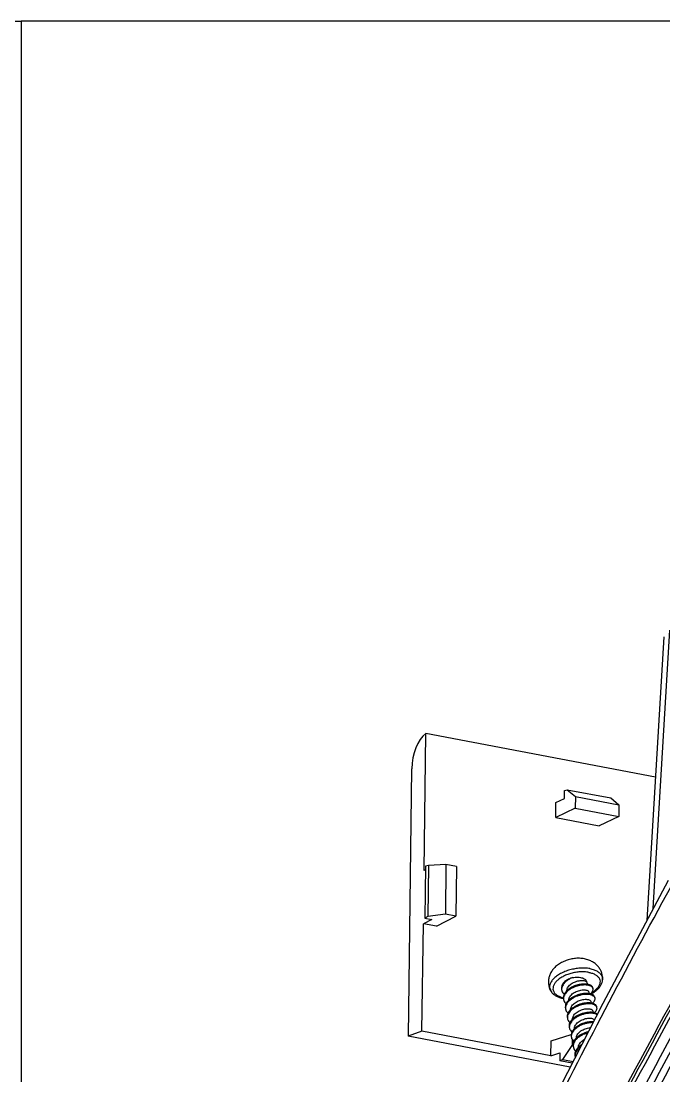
# Model space of a CAD drawing. Header units: millimetres. Extents: x -2947 to 97, y -3022 to 322.
# Drawn here: x -2052.6 to -1990.5, y -2158.4 to -2056.5 of the extents above; entities that cross this region are included whole.
import ezdxf

# ---------------------------------------------------------------- set-up
doc = ezdxf.new("R2010")
doc.units = ezdxf.units.MM
doc.layers.get('0').update_dxf_attribs({"linetype": 'CONTINUOUS'})
doc.layers.get('Defpoints').update_dxf_attribs({"linetype": 'CONTINUOUS'})

msp = doc.modelspace()

# ---------------------------------------------------------------- linework, layer by layer
at = {"color": 7}
for p, q in [((-1991.48, -2142.26), (-1989.87, -2115.36)), ((-1990.46, -2116), (-1992.09, -2143.42)), ((-1990.46, -2116), (-1990.46, -2116)), ((-2013.63, -2138.57), (-2013.46, -2125.33)), ((-1991.27, -2129.55), (-2013.46, -2125.33)), ((-2014.84, -2128.74), (-2015.18, -2154.6)), ((-2000.08, -2131.63), (-2000.07, -2130.86)), ((-2000.07, -2130.86), (-1999.8, -2130.77)), ((-1999.8, -2130.77), (-1995.6, -2131.57)), ((-1999.8, -2130.77), (-1999.01, -2131.44)), ((-2000.91, -2133.46), (-2000.9, -2132.02)), ((-2000.9, -2132.02), (-2000.08, -2131.63)), ((-1999.01, -2131.44), (-1999.02, -2132.55)), ((-1999.01, -2131.44), (-1994.8, -2132.24)), ((-1995.6, -2131.57), (-1994.8, -2132.24)), ((-1994.8, -2132.24), (-1994.82, -2133.35)), ((-1999.02, -2132.55), (-2000.91, -2133.46)), ((-1999.02, -2132.55), (-1994.82, -2133.35)), ((-2000.91, -2133.46), (-1996.71, -2134.26)), ((-1994.82, -2133.35), (-1996.71, -2134.26)), ((-2013.5, -2138.17), (-2013.57, -2143.18)), ((-2013.21, -2138.09), (-2013.5, -2138.17)), ((-2013.21, -2138.09), (-2013.28, -2143.04)), ((-2011.52, -2137.99), (-2013.21, -2138.09)), ((-2011.52, -2137.99), (-2011.58, -2142.8)), ((-2010.5, -2138.19), (-2011.52, -2137.99)), ((-2010.5, -2138.19), (-2010.56, -2142.99)), ((-2013.51, -2138.53), (-2013.63, -2138.57)), ((-1990.03, -2139.54), (-1996.36, -2151.44)), ((-2012.9, -2143.31), (-2013.7, -2143.72)), ((-2013.28, -2143.04), (-2013.57, -2143.18)), ((-2013.57, -2143.18), (-2012.9, -2143.31)), ((-2011.58, -2142.8), (-2013.28, -2143.04)), ((-2012.44, -2143.96), (-2010.56, -2142.99)), ((-2010.56, -2142.99), (-2011.58, -2142.8)), ((-2013.84, -2154.12), (-2013.7, -2143.72)), ((-2012.44, -2143.96), (-2013.7, -2143.72)), ((-1997.93, -2149.34), (-1997.88, -2149.46)), ((-1997.88, -2149.46), (-1997.86, -2149.58)), ((-2000.35, -2150.08), (-2000.33, -2150.17)), ((-1997.7, -2150.34), (-1997.67, -2150.49)), ((-1997.3, -2150.02), (-1997.32, -2149.93)), ((-1996.36, -2151.44), (-2002.44, -2163.29)), ((-2000.16, -2150.99), (-2000.15, -2151.08)), ((-1997.52, -2151.25), (-1997.49, -2151.4)), ((-1997.11, -2150.93), (-1997.13, -2150.84)), ((-1999.98, -2151.9), (-1999.96, -2151.99)), ((-1997.33, -2152.16), (-1997.3, -2152.31)), ((-1996.93, -2151.85), (-1996.95, -2151.75)), ((-1999.79, -2152.81), (-1999.77, -2152.9)), ((-1999.6, -2153.72), (-1999.59, -2153.82)), ((-2013.84, -2154.12), (-2015.18, -2154.6)), ((-1999.51, -2157.58), (-2015.18, -2154.6)), ((-2001.37, -2156.49), (-2013.84, -2154.12)), ((-2001.35, -2155.04), (-1999.42, -2154.43)), ((-1999.42, -2154.63), (-1999.4, -2154.73)), ((-2001.37, -2156.49), (-2001.35, -2155.04)), ((-2000.22, -2156.84), (-1999.33, -2155.51)), ((-1999.32, -2154.92), (-1999.33, -2155.51)), ((-1999.33, -2155.51), (-1999.23, -2155.52)), ((-1999.23, -2155.55), (-1999.21, -2155.64)), ((-2001.37, -2156.49), (-2000.5, -2156.21)), ((-2000.5, -2156.21), (-2000.51, -2156.98)), ((-1999.05, -2156.46), (-1999.03, -2156.55)), ((-2000.22, -2156.84), (-2000.51, -2156.98)), ((-1999.32, -2157.2), (-2000.51, -2156.98)), ((-2000.22, -2156.84), (-1999.23, -2157.03))]:
    msp.add_line(p, q, dxfattribs=at)
for centre, radius, start, end in [((-1999.73, -2150.05), 0.618, 178.3879, 182.6287), ((-1999.73, -2150.05), 0.613, 182.6149, 191.4737), ((-1997.58, -2150.08), 0.283, 11.2557, 20.1198), ((-1999.62, -2147.94), 3.06, 259.2323, 259.7344), ((-1999.54, -2150.96), 0.614, 179.2277, 182.6293), ((-1999.54, -2150.96), 0.613, 182.6212, 191.4899), ((-1997.4, -2150.99), 0.292, 21.4729, 29.3059), ((-1997.39, -2150.99), 0.286, 11.2996, 21.3326), ((-1999.36, -2151.87), 0.61, 180.0705, 182.6247), ((-1999.36, -2151.87), 0.612, 182.6232, 191.5095), ((-1997.21, -2151.91), 0.292, 22.6643, 29.1766), ((-1997.21, -2151.9), 0.289, 11.3608, 22.5435), ((-1999.18, -2152.78), 0.606, 180.9163, 182.6146), ((-1999.17, -2152.78), 0.61, 182.6198, 191.5315), ((-1999, -2153.69), 0.597, 182.706, 184.5331), ((-1999, -2153.69), 0.6, 184.5543, 191.6191), ((-1998.61, -2155.52), 0.613, 182.5965, 191.453), ((-1997.78, -2156.01), 1.6, 134.401, 134.7472), ((-1998.44, -2156.43), 0.6, 182.1157, 182.5906), ((-1998.43, -2156.43), 0.607, 182.606, 191.5666)]:
    msp.add_arc(centre, radius, start, end, dxfattribs=at)
for centre, major_axis, ratio, start_param, end_param in [((-2013.23, -2128.06), (-0.55, -2.95), 0.512028, -2.645664, -1.242316), ((-1377.84, -2242.92), (-625.64, -491.47), 0.653767, -1.014152, -0.950256)]:
    msp.add_ellipse(centre, major_axis=major_axis, ratio=ratio, start_param=start_param, end_param=end_param, dxfattribs=at)
for points, start_tangent, end_tangent in [([(-2002.5, -2164.39), (-1996.52, -2152.76), (-1990.21, -2140.93), (-1983.56, -2128.91)], (0.450966, 0.892541), (0.490494, 0.871445)), ([(-2002.88, -2176.4), (-1995.89, -2162.84), (-1988.61, -2149.29), (-1981.05, -2135.78)], (0.450627, 0.892713), (0.495339, 0.8687)), ([(-2002.63, -2176.43), (-1995.63, -2162.86), (-1988.35, -2149.32), (-1980.79, -2135.82)], (0.450931, 0.892559), (0.495617, 0.868541)), ([(-1980.61, -2136.16), (-1988.16, -2149.67), (-1995.44, -2163.2), (-2002.44, -2176.76)], (-0.495607, -0.868547), (-0.450931, -0.892559)), ([(-1979.62, -2136.37), (-1987.17, -2149.86), (-1994.43, -2163.38), (-2001.42, -2176.92)], (-0.495434, -0.868646), (-0.450695, -0.892678)), ([(-1979.25, -2137.04), (-1986.79, -2150.53), (-1994.06, -2164.05), (-2001.04, -2177.59)], (-0.495434, -0.868646), (-0.450695, -0.892678)), ([(-2000.43, -2177.87), (-1993.45, -2164.34), (-1986.19, -2150.84), (-1978.65, -2137.36)], (0.450695, 0.892678), (0.495434, 0.868646)), ([(-1992.08, -2143.41), (-1992, -2143.16), (-1991.95, -2143.08)], (0.099228, 0.995065), (0.622488, 0.78263)), ([(-1998.14, -2147.12), (-1998.62, -2147.07), (-1999.11, -2147.09), (-1999.58, -2147.18), (-2000.03, -2147.33), (-2000.46, -2147.54), (-2000.84, -2147.8), (-2001.15, -2148.11), (-2001.37, -2148.43), (-2001.51, -2148.76), (-2001.6, -2149.11), (-2001.61, -2149.46), (-2001.56, -2149.82), (-2001.43, -2150.17)], (-0.982391, 0.186837), (0.439733, -0.898128)), ([(-1996.38, -2149.14), (-1996.4, -2148.81), (-1996.47, -2148.48), (-1996.6, -2148.18), (-1996.79, -2147.89), (-1997.04, -2147.63), (-1997.35, -2147.41), (-1997.72, -2147.24), (-1998.14, -2147.12)], (0.051889, 0.998653), (-0.982391, 0.186837)), ([(-1997.61, -2148.07), (-1998.06, -2148.02), (-1998.55, -2148.02), (-1999.05, -2148.08), (-1999.55, -2148.19), (-2000.02, -2148.35), (-2000.45, -2148.55), (-2000.83, -2148.79), (-2001.13, -2149.05), (-2001.35, -2149.33), (-2001.48, -2149.62), (-2001.5, -2149.9), (-2001.43, -2150.16), (-2001.43, -2150.17)], (-0.982391, 0.186837), (0.439028, -0.898474)), ([(-1997.72, -2148.43), (-1998.12, -2148.38), (-1998.55, -2148.38), (-1999, -2148.43), (-1999.44, -2148.53), (-1999.86, -2148.67), (-2000.24, -2148.85), (-2000.58, -2149.06), (-2000.84, -2149.29), (-2001.04, -2149.54), (-2001.15, -2149.8), (-2001.18, -2150.04), (-2001.11, -2150.28), (-2000.97, -2150.49), (-2000.74, -2150.66), (-2000.44, -2150.8), (-2000.18, -2150.88)], (-0.982391, 0.186837), (0.975403, -0.220431)), ([(-1997.72, -2148.43), (-1997.36, -2148.52), (-1997.07, -2148.66), (-1996.84, -2148.84), (-1996.69, -2149.05), (-1996.63, -2149.28), (-1996.66, -2149.53), (-1996.77, -2149.78), (-1996.96, -2150.03), (-1997.23, -2150.27), (-1997.48, -2150.43)], (0.982391, -0.186837), (-0.863214, -0.504838)), ([(-1997.61, -2148.07), (-1997.21, -2148.18), (-1996.87, -2148.34), (-1996.62, -2148.54), (-1996.45, -2148.78), (-1996.38, -2149.04), (-1996.38, -2149.14)], (0.982391, -0.186837), (-0.052851, -0.998602)), ([(-2000.08, -2149.34), (-2000.23, -2149.54), (-2000.33, -2149.74), (-2000.36, -2149.95), (-2000.35, -2150.08)], (-0.687805, -0.725896), (0.199501, -0.979898)), ([(-1999.3, -2148.94), (-1999.58, -2149.07), (-1999.84, -2149.24), (-2000.05, -2149.42), (-2000.2, -2149.62), (-2000.31, -2149.82), (-2000.34, -2150.03)], (-0.925577, -0.37856), (-0.028147, -0.999604)), ([(-1999.3, -2148.94), (-1999.42, -2148.98), (-1999.53, -2149.02), (-1999.64, -2149.07), (-1999.75, -2149.12), (-1999.86, -2149.18), (-1999.97, -2149.25), (-2000.08, -2149.34)], (-0.958214, -0.286051), (-0.758401, -0.651788)), ([(-1997.32, -2149.93), (-1997.33, -2149.88), (-1997.42, -2149.76), (-1997.56, -2149.66), (-1997.75, -2149.6), (-1997.99, -2149.56), (-1998.27, -2149.56), (-1998.56, -2149.59), (-1998.86, -2149.66), (-1999.16, -2149.77), (-1999.44, -2149.91), (-1999.69, -2150.07), (-1999.88, -2150.24)], (-0.197011, 0.980401), (-0.6924, -0.721514)), ([(-1999.85, -2150.21), (-1999.84, -2150.15), (-1999.8, -2149.99), (-1999.71, -2149.83), (-1999.58, -2149.68), (-1999.41, -2149.54), (-1999.21, -2149.42), (-1999, -2149.33), (-1998.77, -2149.26), (-1998.55, -2149.22), (-1998.35, -2149.21)], (-0.015913, 0.999873), (0.999683, -0.025186)), ([(-1997.33, -2149.94), (-1997.39, -2149.86), (-1997.53, -2149.76), (-1997.72, -2149.69), (-1997.96, -2149.65), (-1998.23, -2149.65), (-1998.53, -2149.68), (-1998.83, -2149.75), (-1999.13, -2149.86), (-1999.41, -2149.99), (-1999.66, -2150.16), (-1999.83, -2150.3)], (-0.489764, 0.871855), (-0.714401, -0.699736)), ([(-1999.3, -2148.94), (-1999.03, -2148.9), (-1998.77, -2148.9), (-1998.53, -2148.92), (-1998.33, -2148.97), (-1998.17, -2149.04), (-1998.04, -2149.13), (-1997.96, -2149.23), (-1997.93, -2149.34)], (0.983268, 0.182165), (0.07985, -0.996807)), ([(-1998.35, -2149.21), (-1998.17, -2149.23), (-1998.03, -2149.27), (-1997.93, -2149.34)], (0.999683, -0.025186), (0.661245, -0.75017)), ([(-1997.53, -2150.52), (-1997.33, -2150.41), (-1997.01, -2150.19), (-1996.75, -2149.94), (-1996.55, -2149.67), (-1996.43, -2149.4), (-1996.38, -2149.14)], (0.886979, 0.461809), (0.051889, 0.998653)), ([(-2001.43, -2150.17), (-2001.29, -2150.38), (-2001.1, -2150.57), (-2000.84, -2150.73), (-2000.54, -2150.86), (-2000.19, -2150.95)], (0.439733, -0.898128), (0.982391, -0.186837)), ([(-2000.33, -2150.17), (-2000.32, -2150.23), (-2000.23, -2150.41), (-2000.09, -2150.55)], (0.199255, -0.979948), (0.756284, -0.654243)), ([(-1999.88, -2150.24), (-1999.89, -2150.26), (-2000.05, -2150.46), (-2000.14, -2150.66), (-2000.18, -2150.87), (-2000.16, -2150.99)], (-0.6924, -0.721514), (0.199635, -0.97987)), ([(-1999.83, -2150.3), (-1999.87, -2150.34), (-2000.02, -2150.54), (-2000.12, -2150.74), (-2000.16, -2150.95)], (-0.714401, -0.699736), (-0.0135, -0.999909)), ([(-1997.13, -2150.84), (-1997.15, -2150.79), (-1997.23, -2150.67), (-1997.38, -2150.57), (-1997.57, -2150.51), (-1997.81, -2150.47), (-1998.09, -2150.47), (-1998.38, -2150.51), (-1998.69, -2150.58), (-1998.98, -2150.69), (-1999.26, -2150.82), (-1999.51, -2150.99), (-1999.7, -2151.16)], (-0.197642, 0.980274), (-0.692199, -0.721707)), ([(-1999.66, -2151.12), (-1999.66, -2151.07), (-1999.62, -2150.91), (-1999.53, -2150.75), (-1999.4, -2150.59), (-1999.23, -2150.45), (-1999.03, -2150.33), (-1998.81, -2150.24), (-1998.59, -2150.17), (-1998.37, -2150.13), (-1998.16, -2150.12)], (-0.017277, 0.999851), (0.999683, -0.025186)), ([(-1997.14, -2150.85), (-1997.21, -2150.77), (-1997.35, -2150.67), (-1997.55, -2150.6), (-1997.79, -2150.56), (-1998.06, -2150.56), (-1998.36, -2150.6), (-1998.66, -2150.67), (-1998.96, -2150.77), (-1999.24, -2150.91), (-1999.48, -2151.08), (-1999.64, -2151.21)], (-0.488268, 0.872694), (-0.714429, -0.699708)), ([(-1998.16, -2150.12), (-1997.99, -2150.14), (-1997.85, -2150.18), (-1997.75, -2150.25), (-1997.71, -2150.33), (-1997.7, -2150.34)], (0.999683, -0.025186), (0.194494, -0.980904)), ([(-1997.58, -2150.51), (-1997.46, -2150.41), (-1997.34, -2150.26), (-1997.3, -2150.12), (-1997.3, -2150.02)], (0.806308, 0.591496), (-0.196033, 0.980597)), ([(-1997.31, -2149.98), (-1997.33, -2149.94)], (-0.344875, 0.938649), (-0.489764, 0.871855)), ([(-2000.15, -2151.08), (-2000.13, -2151.15), (-2000.03, -2151.33), (-1999.91, -2151.46)], (0.199423, -0.979913), (0.756067, -0.654494)), ([(-1999.7, -2151.16), (-1999.71, -2151.17), (-1999.87, -2151.37), (-1999.96, -2151.58), (-1999.99, -2151.78), (-1999.98, -2151.9)], (-0.692199, -0.721707), (0.199789, -0.979839)), ([(-1999.64, -2151.21), (-1999.69, -2151.26), (-1999.84, -2151.46), (-1999.94, -2151.67), (-1999.97, -2151.87)], (-0.714429, -0.699708), (0.001211, -0.999999)), ([(-1996.95, -2151.75), (-1996.96, -2151.7), (-1997.05, -2151.58), (-1997.19, -2151.48), (-1997.39, -2151.42), (-1997.63, -2151.38), (-1997.91, -2151.38), (-1998.21, -2151.42), (-1998.51, -2151.49), (-1998.81, -2151.6), (-1999.08, -2151.74), (-1999.33, -2151.9), (-1999.51, -2152.07)], (-0.198335, 0.980134), (-0.692, -0.721897)), ([(-1999.47, -2152.03), (-1999.47, -2151.98), (-1999.43, -2151.82), (-1999.34, -2151.66), (-1999.21, -2151.5), (-1999.04, -2151.36), (-1998.84, -2151.24), (-1998.62, -2151.15), (-1998.4, -2151.08), (-1998.18, -2151.04), (-1997.98, -2151.03)], (-0.018187, 0.999835), (0.999683, -0.025186)), ([(-1996.96, -2151.76), (-1997.03, -2151.67), (-1997.17, -2151.58), (-1997.37, -2151.51), (-1997.61, -2151.47), (-1997.89, -2151.47), (-1998.18, -2151.51), (-1998.49, -2151.58), (-1998.78, -2151.69), (-1999.06, -2151.83), (-1999.31, -2152), (-1999.46, -2152.13)], (-0.486673, 0.873584), (-0.714472, -0.699664)), ([(-1997.98, -2151.03), (-1997.8, -2151.05), (-1997.67, -2151.09), (-1997.57, -2151.16), (-1997.52, -2151.24), (-1997.52, -2151.25)], (0.999683, -0.025186), (0.193387, -0.981123)), ([(-1997.39, -2151.42), (-1997.26, -2151.31), (-1997.15, -2151.17), (-1997.11, -2151.02), (-1997.11, -2150.93)], (0.805811, 0.592173), (-0.196866, 0.98043)), ([(-1999.96, -2151.99), (-1999.94, -2152.07), (-1999.84, -2152.25), (-1999.72, -2152.37)], (0.199647, -0.979868), (0.755828, -0.654771)), ([(-1999.51, -2152.07), (-1999.53, -2152.09), (-1999.68, -2152.29), (-1999.77, -2152.5), (-1999.8, -2152.7), (-1999.79, -2152.81)], (-0.692, -0.721897), (0.199955, -0.979805)), ([(-1999.46, -2152.13), (-1999.51, -2152.18), (-1999.66, -2152.38), (-1999.76, -2152.59), (-1999.78, -2152.79)], (-0.714472, -0.699664), (0.01598, -0.999872)), ([(-1996.89, -2152.47), (-1997.02, -2152.39), (-1997.23, -2152.32), (-1997.47, -2152.29), (-1997.75, -2152.3), (-1998.05, -2152.34), (-1998.36, -2152.42), (-1998.66, -2152.53), (-1998.93, -2152.67), (-1999.18, -2152.84), (-1999.33, -2152.98)], (-0.784018, 0.620737), (-0.691061, -0.722796)), ([(-1999.29, -2152.94), (-1999.28, -2152.89), (-1999.24, -2152.72), (-1999.15, -2152.56), (-1999.02, -2152.41), (-1998.85, -2152.27), (-1998.64, -2152.15), (-1998.43, -2152.06), (-1998.21, -2151.99), (-1997.99, -2151.95), (-1997.79, -2151.94)], (-0.020101, 0.999798), (0.999683, -0.025186)), ([(-1996.92, -2152.53), (-1997, -2152.48), (-1997.21, -2152.42), (-1997.46, -2152.38), (-1997.74, -2152.39), (-1998.04, -2152.43), (-1998.34, -2152.51), (-1998.64, -2152.62), (-1998.91, -2152.77), (-1999.16, -2152.94), (-1999.27, -2153.04)], (-0.848389, 0.529374), (-0.714722, -0.699408)), ([(-1997.79, -2151.94), (-1997.62, -2151.96), (-1997.48, -2152), (-1997.38, -2152.07), (-1997.33, -2152.15), (-1997.33, -2152.16)], (0.999683, -0.025186), (0.193466, -0.981107)), ([(-1997.21, -2152.33), (-1997.07, -2152.22), (-1996.96, -2152.07), (-1996.92, -2151.93), (-1996.93, -2151.85)], (0.80665, 0.591029), (-0.197922, 0.980218)), ([(-1999.77, -2152.9), (-1999.75, -2152.99), (-1999.65, -2153.17), (-1999.54, -2153.28)], (0.199912, -0.979814), (0.754294, -0.656537)), ([(-1999.33, -2152.98), (-1999.37, -2153.03), (-1999.52, -2153.24), (-1999.6, -2153.44), (-1999.62, -2153.65), (-1999.6, -2153.72)], (-0.691061, -0.722796), (0.201138, -0.979563)), ([(-1999.27, -2153.04), (-1999.35, -2153.13), (-1999.5, -2153.33), (-1999.58, -2153.54), (-1999.6, -2153.72)], (-0.714722, -0.699408), (0.047265, -0.998882)), ([(-1997.27, -2153.2), (-1997.37, -2153.2), (-1997.65, -2153.22), (-1997.96, -2153.27), (-1998.26, -2153.36), (-1998.55, -2153.48), (-1998.82, -2153.63), (-1999.05, -2153.81), (-1999.14, -2153.9)], (-0.998077, 0.061979), (-0.689653, -0.72414)), ([(-1999.1, -2153.85), (-1999.1, -2153.79), (-1999.05, -2153.63), (-1998.96, -2153.47), (-1998.83, -2153.32), (-1998.65, -2153.18), (-1998.45, -2153.06), (-1998.24, -2152.97), (-1998.02, -2152.9), (-1997.8, -2152.86), (-1997.6, -2152.85)], (-0.01384, 0.999904), (0.999683, -0.025186)), ([(-1997.32, -2153.29), (-1997.35, -2153.29), (-1997.63, -2153.31), (-1997.94, -2153.36), (-1998.24, -2153.45), (-1998.54, -2153.57), (-1998.8, -2153.73), (-1999.03, -2153.9), (-1999.08, -2153.95)], (-0.999607, 0.02803), (-0.715216, -0.698903)), ([(-1997.6, -2152.85), (-1997.44, -2152.87), (-1997.31, -2152.91), (-1997.21, -2152.97), (-1997.17, -2153.01)], (0.999683, -0.025186), (0.543531, -0.839389)), ([(-1999.59, -2153.82), (-1999.55, -2153.94), (-1999.43, -2154.11), (-1999.35, -2154.19)], (0.201138, -0.979563), (0.752167, -0.658973)), ([(-1999.14, -2153.9), (-1999.23, -2154), (-1999.36, -2154.21), (-1999.42, -2154.42), (-1999.42, -2154.62), (-1999.42, -2154.63)], (-0.689653, -0.72414), (0.201065, -0.979578)), ([(-1999.08, -2153.95), (-1999.22, -2154.1), (-1999.34, -2154.3), (-1999.4, -2154.51), (-1999.41, -2154.63)], (-0.715216, -0.698903), (0.045257, -0.998975)), ([(-1999.41, -2154.63), (-1999.4, -2154.71), (-1999.4, -2154.73)], (0.045257, -0.998975), (0.201065, -0.979578)), ([(-1999.4, -2154.73), (-1999.33, -2154.9), (-1999.2, -2155.07), (-1999.16, -2155.11)], (0.201065, -0.979578), (0.755407, -0.655256)), ([(-1997.77, -2154.18), (-1997.86, -2154.2), (-1998.16, -2154.3), (-1998.45, -2154.43), (-1998.71, -2154.59), (-1998.92, -2154.78), (-1998.96, -2154.81)], (-0.973987, -0.226603), (-0.688032, -0.72568)), ([(-1998.91, -2154.76), (-1998.91, -2154.7), (-1998.87, -2154.54), (-1998.77, -2154.38), (-1998.64, -2154.23), (-1998.47, -2154.09), (-1998.27, -2153.97), (-1998.06, -2153.88), (-1997.83, -2153.81), (-1997.62, -2153.78), (-1997.56, -2153.77)], (-0.006848, 0.999977), (0.99699, 0.077535)), ([(-1997.83, -2154.29), (-1997.84, -2154.3), (-1998.14, -2154.39), (-1998.43, -2154.53), (-1998.69, -2154.69), (-1998.9, -2154.86)], (-0.967512, -0.252824), (-0.714458, -0.699679)), ([(-1998.96, -2154.81), (-1999.09, -2154.97), (-1999.2, -2155.18), (-1999.24, -2155.39), (-1999.23, -2155.55)], (-0.688032, -0.72568), (0.199102, -0.979979)), ([(-1998.9, -2154.87), (-1999.07, -2155.07), (-1999.18, -2155.27), (-1999.22, -2155.48), (-1999.22, -2155.55)], (-0.710217, -0.703982), (0.045751, -0.998953)), ([(-1999.21, -2155.64), (-1999.2, -2155.68), (-1999.12, -2155.87), (-1998.98, -2156.02)], (0.199102, -0.979979), (0.756281, -0.654247)), ([(-1998.77, -2155.72), (-1998.79, -2155.74), (-1998.94, -2155.95), (-1999.03, -2156.15), (-1999.06, -2156.36), (-1999.05, -2156.46)], (-0.691848, -0.722043), (0.200346, -0.979725)), ([(-1998.42, -2155.44), (-1998.59, -2155.56), (-1998.77, -2155.72)], (-0.843709, -0.536801), (-0.691848, -0.722043)), ([(-1998.73, -2155.68), (-1998.72, -2155.62), (-1998.68, -2155.45), (-1998.59, -2155.29), (-1998.46, -2155.14), (-1998.29, -2155.01), (-1998.15, -2154.92)], (-0.017225, 0.999852), (0.871459, 0.490468)), ([(-1998.5, -2155.6), (-1998.57, -2155.65), (-1998.71, -2155.77)], (-0.811346, -0.584566), (-0.714512, -0.699623)), ([(-1998.71, -2155.77), (-1998.77, -2155.84), (-1998.92, -2156.04), (-1999.01, -2156.25), (-1999.04, -2156.45)], (-0.714512, -0.699623), (0.036916, -0.999318))]:
    msp.add_spline(points, degree=3, dxfattribs=dict(at, start_tangent=start_tangent, end_tangent=end_tangent))
at = {"layer": 'Defpoints'}
for p, q in [((-2309.28, -2056.46), (-2052.59, -2056.46)), ((-1795.9, -2056.46), (-2052.59, -2056.46)), ((-1795.9, -2056.46), (-2052.59, -2056.46)), ((-2052.59, -2056.46), (-2052.59, -2423.54)), ((-2052.59, -2056.46), (-2052.59, -2423.54))]:
    msp.add_line(p, q, dxfattribs=at)

doc.saveas('drawing.dxf')
